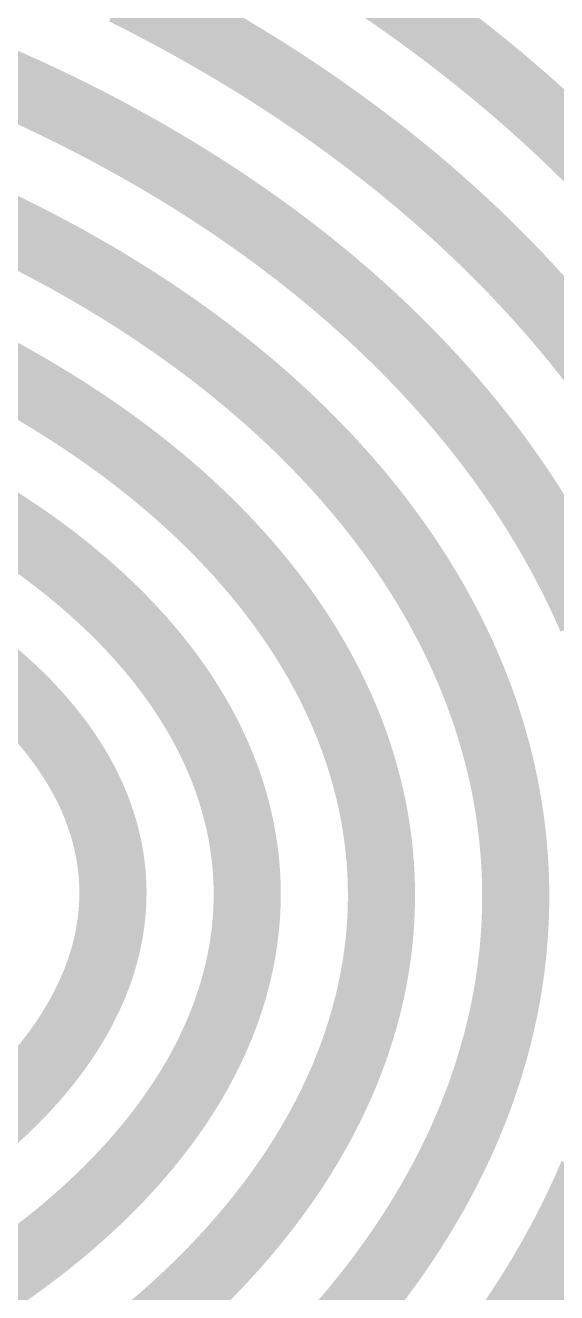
# Model space of a CAD drawing. Header units: metres. Extents: x -4.33 to 4.48, y -3.25 to 3.4.
# Drawn here: x 1.805 to 2.992, y -0.917 to 1.913 of the extents above; entities that cross this region are included whole.
import ezdxf

# ---------------------------------------------------------------- set-up
doc = ezdxf.new("R2010")
doc.units = ezdxf.units.M
doc.layers.add('FRONT', color=7, linetype='Continuous')

msp = doc.modelspace()

# ---------------------------------------------------------------- linework, layer by layer
at = {"layer": 'FRONT', "const_width": 0.15}
for points in [[(2.6056, 1.9917), (2.6228, 1.9799), (2.6399, 1.9679), (2.6569, 1.9559), (2.6738, 1.9439), (2.6906, 1.9317), (2.7073, 1.9194), (2.7239, 1.9071), (2.7404, 1.8947), (2.7567, 1.8822), (2.773, 1.8697), (2.7892, 1.8571), (2.8052, 1.8444), (2.8212, 1.8316), (2.837, 1.8187), (2.8528, 1.8058), (2.8684, 1.7928), (2.8839, 1.7797), (2.8993, 1.7665), (2.9146, 1.7533), (2.9298, 1.74), (2.9448, 1.7266), (2.9598, 1.7132), (2.9746, 1.6997), (2.9893, 1.6861), (3.0039, 1.6725), (3.0184, 1.6587), (3.0328, 1.6449), (3.047, 1.6311), (3.0611, 1.6172), (3.0752, 1.6032)], [(2.0252, 1.9889), (2.0429, 1.9801), (2.0606, 1.9712), (2.0782, 1.9622), (2.0956, 1.9531), (2.1131, 1.9439), (2.1304, 1.9347), (2.1476, 1.9254), (2.1648, 1.916), (2.1819, 1.9065), (2.1989, 1.8969), (2.2158, 1.8873), (2.2326, 1.8776), (2.2494, 1.8678), (2.2661, 1.858), (2.2826, 1.848), (2.2991, 1.838), (2.3155, 1.8279), (2.3318, 1.8178), (2.3481, 1.8075), (2.3642, 1.7972), (2.3802, 1.7869), (2.3962, 1.7764), (2.412, 1.7659), (2.4278, 1.7553), (2.4435, 1.7446), (2.4591, 1.7339), (2.4745, 1.723), (2.4899, 1.7122), (2.5052, 1.7012), (2.5204, 1.6902), (2.5355, 1.6791), (2.5505, 1.6679), (2.5654, 1.6567), (2.5802, 1.6454), (2.5949, 1.634), (2.6096, 1.6226), (2.6241, 1.6111), (2.6385, 1.5995), (2.6528, 1.5879), (2.667, 1.5762), (2.6811, 1.5644), (2.6951, 1.5526), (2.709, 1.5407), (2.7227, 1.5287), (2.7364, 1.5167), (2.75, 1.5046), (2.7635, 1.4925), (2.7768, 1.4803), (2.7901, 1.468), (2.8032, 1.4557), (2.8163, 1.4433), (2.8292, 1.4308), (2.842, 1.4183), (2.8547, 1.4057), (2.8673, 1.3931), (2.8798, 1.3804), (2.8922, 1.3677), (2.9045, 1.3549), (2.9166, 1.342), (2.9287, 1.3291), (2.9406, 1.3161), (2.9524, 1.3031), (2.9641, 1.29), (2.9757, 1.2769), (2.9871, 1.2637), (2.9985, 1.2505), (3.0097, 1.2372), (3.0208, 1.2238), (3.0318, 1.2104), (3.0427, 1.197), (3.0535, 1.1835), (3.0641, 1.1699), (3.0746, 1.1563)], [(1.7156, 1.8058), (1.7323, 1.7987), (1.749, 1.7915), (1.7656, 1.7842), (1.7822, 1.7768), (1.7987, 1.7694), (1.8151, 1.7619), (1.8314, 1.7543), (1.8477, 1.7466), (1.8639, 1.7389), (1.8801, 1.7311), (1.8961, 1.7232), (1.9121, 1.7153), (1.9281, 1.7073), (1.9439, 1.6992), (1.9597, 1.6911), (1.9754, 1.6829), (1.991, 1.6746), (2.0066, 1.6662), (2.022, 1.6578), (2.0374, 1.6493), (2.0528, 1.6408), (2.068, 1.6322), (2.0832, 1.6235), (2.0983, 1.6147), (2.1133, 1.6059), (2.1282, 1.597), (2.143, 1.5881), (2.1578, 1.579), (2.1725, 1.57), (2.1871, 1.5608), (2.2016, 1.5516), (2.216, 1.5423), (2.2303, 1.533), (2.2446, 1.5236), (2.2588, 1.5141), (2.2728, 1.5046), (2.2868, 1.495), (2.3008, 1.4854), (2.3146, 1.4756), (2.3283, 1.4659), (2.3419, 1.456), (2.3555, 1.4461), (2.369, 1.4362), (2.3823, 1.4262), (2.3956, 1.4161), (2.4088, 1.406), (2.4219, 1.3958), (2.4349, 1.3855), (2.4478, 1.3752), (2.4606, 1.3649), (2.4733, 1.3544), (2.486, 1.344), (2.4985, 1.3334), (2.5109, 1.3228), (2.5233, 1.3122), (2.5355, 1.3015), (2.5476, 1.2907), (2.5597, 1.2799), (2.5716, 1.2691), (2.5835, 1.2582), (2.5952, 1.2472), (2.6068, 1.2362), (2.6184, 1.2251), (2.6298, 1.214), (2.6412, 1.2028), (2.6524, 1.1916), (2.6635, 1.1803), (2.6746, 1.169), (2.6855, 1.1576), (2.6963, 1.1462), (2.707, 1.1347), (2.7177, 1.1232), (2.7282, 1.1116), (2.7386, 1.1), (2.7489, 1.0884), (2.7591, 1.0767), (2.7691, 1.0649), (2.7791, 1.0531), (2.789, 1.0413), (2.7987, 1.0294), (2.8084, 1.0175), (2.8179, 1.0055), (2.8274, 0.9935), (2.8367, 0.9814), (2.8459, 0.9693), (2.855, 0.9572), (2.864, 0.945), (2.8729, 0.9328), (2.8816, 0.9205), (2.8903, 0.9082), (2.8988, 0.8958), (2.9073, 0.8835), (2.9156, 0.871), (2.9238, 0.8586), (2.9319, 0.8461), (2.9398, 0.8336), (2.9477, 0.821), (2.9554, 0.8084), (2.9631, 0.7957), (2.9706, 0.7831), (2.978, 0.7703), (2.9853, 0.7576), (2.9924, 0.7448), (2.9995, 0.732), (3.0064, 0.7192), (3.0132, 0.7063), (3.0199, 0.6934), (3.0265, 0.6805), (3.0329, 0.6675), (3.0393, 0.6545), (3.0455, 0.6415), (3.0516, 0.6284), (3.0576, 0.6153), (3.0635, 0.6022), (3.0692, 0.5891)], [(1.7289, 1.4773), (1.7434, 1.4705), (1.7577, 1.4636), (1.772, 1.4566), (1.7863, 1.4496), (1.8004, 1.4425), (1.8145, 1.4353), (1.8286, 1.4281), (1.8425, 1.4208), (1.8564, 1.4135), (1.8702, 1.4061), (1.884, 1.3987), (1.8977, 1.3912), (1.9113, 1.3836), (1.9248, 1.376), (1.9383, 1.3683), (1.9517, 1.3606), (1.965, 1.3528), (1.9782, 1.345), (1.9914, 1.3371), (2.0044, 1.3291), (2.0175, 1.3211), (2.0304, 1.313), (2.0432, 1.3049), (2.056, 1.2968), (2.0687, 1.2885), (2.0813, 1.2803), (2.0939, 1.2719), (2.1063, 1.2635), (2.1187, 1.2551), (2.131, 1.2466), (2.1432, 1.2381), (2.1554, 1.2295), (2.1674, 1.2208), (2.1794, 1.2121), (2.1913, 1.2034), (2.2031, 1.1946), (2.2148, 1.1857), (2.2264, 1.1768), (2.238, 1.1679), (2.2494, 1.1589), (2.2608, 1.1499), (2.2721, 1.1408), (2.2833, 1.1316), (2.2944, 1.1224), (2.3054, 1.1132), (2.3163, 1.1039), (2.3272, 1.0946), (2.3379, 1.0852), (2.3486, 1.0758), (2.3592, 1.0663), (2.3697, 1.0568), (2.38, 1.0472), (2.3903, 1.0376), (2.4006, 1.028), (2.4107, 1.0183), (2.4207, 1.0086), (2.4306, 0.9988), (2.4405, 0.989), (2.4502, 0.9791), (2.4598, 0.9692), (2.4694, 0.9593), (2.4788, 0.9493), (2.4882, 0.9393), (2.4975, 0.9292), (2.5066, 0.9191), (2.5157, 0.9089), (2.5247, 0.8988), (2.5335, 0.8885), (2.5423, 0.8783), (2.551, 0.868), (2.5596, 0.8576), (2.568, 0.8473), (2.5764, 0.8368), (2.5847, 0.8264), (2.5929, 0.8159), (2.6009, 0.8054), (2.6089, 0.7948), (2.6168, 0.7842), (2.6246, 0.7736), (2.6322, 0.763), (2.6398, 0.7523), (2.6473, 0.7415), (2.6546, 0.7308), (2.6619, 0.72), (2.669, 0.7092), (2.6761, 0.6983), (2.683, 0.6874), (2.6899, 0.6765), (2.6966, 0.6656), (2.7032, 0.6546), (2.7098, 0.6436), (2.7162, 0.6326), (2.7225, 0.6215), (2.7287, 0.6104), (2.7348, 0.5993), (2.7408, 0.5881), (2.7467, 0.577), (2.7525, 0.5658), (2.7582, 0.5545), (2.7637, 0.5433), (2.7692, 0.532), (2.7745, 0.5207), (2.7798, 0.5094), (2.7849, 0.498), (2.7899, 0.4867), (2.7948, 0.4753), (2.7996, 0.4639), (2.8043, 0.4524), (2.8089, 0.441), (2.8134, 0.4295), (2.8178, 0.418), (2.822, 0.4065), (2.8262, 0.3949), (2.8302, 0.3834), (2.8341, 0.3718), (2.8379, 0.3602), (2.8416, 0.3486), (2.8452, 0.3369), (2.8487, 0.3253), (2.852, 0.3136), (2.8553, 0.3019), (2.8584, 0.2902), (2.8615, 0.2785), (2.8644, 0.2668), (2.8672, 0.255), (2.8699, 0.2433), (2.8724, 0.2315), (2.8749, 0.2197), (2.8773, 0.2079), (2.8795, 0.1961), (2.8816, 0.1843), (2.8836, 0.1725), (2.8855, 0.1606), (2.8873, 0.1488), (2.889, 0.1369), (2.8905, 0.1251), (2.892, 0.1132), (2.8933, 0.1013), (2.8945, 0.0894), (2.8956, 0.0775), (2.8966, 0.0656), (2.8975, 0.0537), (2.8982, 0.0418), (2.8989, 0.0298), (2.8994, 0.0179), (2.8998, 0.006), (2.9001, -0.006), (2.9003, -0.0179), (2.9004, -0.0299), (2.9003, -0.0418), (2.9002, -0.0538), (2.8999, -0.0657), (2.8995, -0.0777), (2.899, -0.0896), (2.8984, -0.1016), (2.8977, -0.1135), (2.8968, -0.1255), (2.8959, -0.1374), (2.8948, -0.1494), (2.8936, -0.1613), (2.8923, -0.1733), (2.8909, -0.1852), (2.8894, -0.1972), (2.8877, -0.2091), (2.8859, -0.221), (2.8841, -0.2329), (2.8821, -0.2449), (2.88, -0.2568), (2.8777, -0.2687), (2.8754, -0.2806), (2.873, -0.2925), (2.8704, -0.3044), (2.8677, -0.3162), (2.8649, -0.3281), (2.862, -0.34), (2.859, -0.3518), (2.8559, -0.3637), (2.8526, -0.3755), (2.8493, -0.3873), (2.8458, -0.3991), (2.8422, -0.4109), (2.8385, -0.4227), (2.8347, -0.4345), (2.8308, -0.4462), (2.8268, -0.458), (2.8226, -0.4697), (2.8184, -0.4814), (2.814, -0.4931), (2.8095, -0.5048), (2.8049, -0.5164), (2.8002, -0.5281), (2.7954, -0.5397), (2.7904, -0.5513), (2.7854, -0.5629), (2.7802, -0.5745), (2.775, -0.5861), (2.7696, -0.5976), (2.7641, -0.6091), (2.7585, -0.6206), (2.7528, -0.6321), (2.747, -0.6435), (2.7411, -0.655), (2.735, -0.6664), (2.7289, -0.6778), (2.7226, -0.6891), (2.7163, -0.7005), (2.7098, -0.7118), (2.7032, -0.7231), (2.6965, -0.7343), (2.6897, -0.7456), (2.6828, -0.7568), (2.6758, -0.768), (2.6687, -0.7792), (2.6615, -0.7903), (2.6541, -0.8014), (2.6467, -0.8125), (2.6392, -0.8235), (2.6315, -0.8345), (2.6238, -0.8455), (2.6159, -0.8565), (2.6079, -0.8674), (2.5999, -0.8783), (2.5917, -0.8892), (2.5834, -0.9), (2.575, -0.9108), (2.5665, -0.9216), (2.5579, -0.9323), (2.5493, -0.9431), (2.5405, -0.9537), (2.5316, -0.9644), (2.5226, -0.975), (2.5135, -0.9855), (2.5043, -0.9961)], [(1.7217, 1.1547), (1.7338, 1.1483), (1.7458, 1.1419), (1.7577, 1.1354), (1.7696, 1.1289), (1.7814, 1.1223), (1.7932, 1.1156), (1.8048, 1.109), (1.8165, 1.1022), (1.828, 1.0955), (1.8395, 1.0887), (1.8509, 1.0818), (1.8622, 1.0749), (1.8734, 1.0679), (1.8846, 1.0609), (1.8957, 1.0539), (1.9068, 1.0468), (1.9177, 1.0397), (1.9286, 1.0325), (1.9395, 1.0253), (1.9502, 1.018), (1.9609, 1.0107), (1.9715, 1.0034), (1.982, 0.996), (1.9924, 0.9885), (2.0028, 0.9811), (2.0131, 0.9735), (2.0233, 0.966), (2.0335, 0.9584), (2.0435, 0.9507), (2.0535, 0.9431), (2.0634, 0.9353), (2.0732, 0.9276), (2.083, 0.9198), (2.0926, 0.9119), (2.1022, 0.9041), (2.1117, 0.8961), (2.1211, 0.8882), (2.1305, 0.8802), (2.1397, 0.8722), (2.1489, 0.8641), (2.158, 0.856), (2.167, 0.8478), (2.1759, 0.8397), (2.1848, 0.8314), (2.1935, 0.8232), (2.2022, 0.8149), (2.2108, 0.8066), (2.2193, 0.7982), (2.2277, 0.7898), (2.236, 0.7814), (2.2443, 0.7729), (2.2524, 0.7644), (2.2605, 0.7559), (2.2685, 0.7473), (2.2764, 0.7387), (2.2842, 0.7301), (2.2919, 0.7214), (2.2996, 0.7128), (2.3071, 0.704), (2.3145, 0.6953), (2.3219, 0.6865), (2.3292, 0.6777), (2.3364, 0.6688), (2.3435, 0.6599), (2.3505, 0.651), (2.3574, 0.6421), (2.3642, 0.6331), (2.3709, 0.6242), (2.3775, 0.6151), (2.3841, 0.6061), (2.3905, 0.597), (2.3969, 0.5879), (2.4031, 0.5788), (2.4093, 0.5696), (2.4154, 0.5604), (2.4214, 0.5512), (2.4272, 0.542), (2.433, 0.5327), (2.4387, 0.5235), (2.4443, 0.5141), (2.4498, 0.5048), (2.4553, 0.4955), (2.4606, 0.4861), (2.4658, 0.4767), (2.4709, 0.4673), (2.4759, 0.4578), (2.4809, 0.4484), (2.4857, 0.4389), (2.4904, 0.4294), (2.4951, 0.4198), (2.4996, 0.4103), (2.5041, 0.4007), (2.5084, 0.3911), (2.5126, 0.3815), (2.5168, 0.3719), (2.5208, 0.3622), (2.5248, 0.3526), (2.5287, 0.3429), (2.5324, 0.3332), (2.5361, 0.3235), (2.5396, 0.3138), (2.5431, 0.304), (2.5464, 0.2942), (2.5497, 0.2845), (2.5528, 0.2747), (2.5559, 0.2649), (2.5588, 0.255), (2.5617, 0.2452), (2.5645, 0.2354), (2.5671, 0.2255), (2.5697, 0.2156), (2.5721, 0.2057), (2.5745, 0.1958), (2.5767, 0.1859), (2.5789, 0.176), (2.5809, 0.1661), (2.5829, 0.1561), (2.5847, 0.1462), (2.5864, 0.1362), (2.5881, 0.1263), (2.5896, 0.1163), (2.5911, 0.1063), (2.5924, 0.0963), (2.5936, 0.0863), (2.5948, 0.0763), (2.5958, 0.0663), (2.5967, 0.0562), (2.5975, 0.0462), (2.5983, 0.0362), (2.5989, 0.0261), (2.5994, 0.0161), (2.5998, 0.006), (2.6001, -0.004), (2.6003, -0.0141), (2.6004, -0.0241), (2.6004, -0.0342), (2.6003, -0.0443), (2.6001, -0.0543), (2.5998, -0.0644), (2.5994, -0.0745), (2.5989, -0.0845), (2.5983, -0.0946), (2.5976, -0.1047), (2.5967, -0.1148), (2.5958, -0.1248), (2.5948, -0.1349), (2.5937, -0.145), (2.5924, -0.155), (2.5911, -0.1651), (2.5897, -0.1752), (2.5881, -0.1852), (2.5865, -0.1953), (2.5847, -0.2053), (2.5829, -0.2154), (2.5809, -0.2254), (2.5789, -0.2354), (2.5767, -0.2455), (2.5745, -0.2555), (2.5721, -0.2655), (2.5697, -0.2755), (2.5671, -0.2855), (2.5644, -0.2955), (2.5617, -0.3055), (2.5588, -0.3155), (2.5558, -0.3255), (2.5527, -0.3354), (2.5496, -0.3454), (2.5463, -0.3553), (2.5429, -0.3653), (2.5394, -0.3752), (2.5359, -0.3851), (2.5322, -0.395), (2.5284, -0.4049), (2.5245, -0.4148), (2.5205, -0.4246), (2.5165, -0.4345), (2.5123, -0.4443), (2.508, -0.4541), (2.5036, -0.4639), (2.4991, -0.4737), (2.4945, -0.4835), (2.4898, -0.4933), (2.4851, -0.503), (2.4802, -0.5127), (2.4752, -0.5225), (2.4701, -0.5321), (2.4649, -0.5418), (2.4597, -0.5515), (2.4543, -0.5611), (2.4488, -0.5708), (2.4432, -0.5804), (2.4376, -0.5899), (2.4318, -0.5995), (2.4259, -0.6091), (2.42, -0.6186), (2.4139, -0.6281), (2.4078, -0.6376), (2.4015, -0.647), (2.3952, -0.6565), (2.3887, -0.6659), (2.3822, -0.6753), (2.3755, -0.6846), (2.3688, -0.694), (2.362, -0.7033), (2.3551, -0.7126), (2.348, -0.7219), (2.3409, -0.7311), (2.3337, -0.7404), (2.3264, -0.7496), (2.319, -0.7587), (2.3115, -0.7679), (2.304, -0.777), (2.2963, -0.7861), (2.2885, -0.7951), (2.2807, -0.8042), (2.2727, -0.8132), (2.2647, -0.8222), (2.2565, -0.8311), (2.2483, -0.84), (2.24, -0.8489), (2.2316, -0.8578), (2.2231, -0.8666), (2.2145, -0.8754), (2.2059, -0.8841), (2.1971, -0.8929), (2.1882, -0.9016), (2.1793, -0.9102), (2.1703, -0.9189), (2.1612, -0.9275), (2.152, -0.9361), (2.1427, -0.9446), (2.1333, -0.9531), (2.1238, -0.9616), (2.1143, -0.97), (2.1046, -0.9784), (2.0949, -0.9867), (2.0851, -0.9951)], [(1.7213, 0.8236), (1.7307, 0.8177), (1.7401, 0.8118), (1.7494, 0.8059), (1.7587, 0.7999), (1.7679, 0.7939), (1.777, 0.7879), (1.7861, 0.7818), (1.7951, 0.7757), (1.804, 0.7696), (1.8128, 0.7634), (1.8216, 0.7572), (1.8303, 0.7509), (1.839, 0.7447), (1.8475, 0.7384), (1.856, 0.732), (1.8645, 0.7257), (1.8728, 0.7193), (1.8811, 0.7128), (1.8893, 0.7064), (1.8975, 0.6999), (1.9055, 0.6933), (1.9135, 0.6868), (1.9215, 0.6802), (1.9293, 0.6736), (1.9371, 0.6669), (1.9448, 0.6602), (1.9524, 0.6535), (1.96, 0.6468), (1.9674, 0.64), (1.9748, 0.6333), (1.9821, 0.6264), (1.9894, 0.6196), (1.9966, 0.6127), (2.0037, 0.6058), (2.0107, 0.5989), (2.0176, 0.5919), (2.0245, 0.5849), (2.0312, 0.5779), (2.0379, 0.5709), (2.0446, 0.5638), (2.0511, 0.5567), (2.0576, 0.5496), (2.064, 0.5425), (2.0703, 0.5353), (2.0765, 0.5281), (2.0826, 0.5209), (2.0887, 0.5137), (2.0947, 0.5064), (2.1006, 0.4991), (2.1064, 0.4918), (2.1121, 0.4845), (2.1178, 0.4771), (2.1234, 0.4698), (2.1289, 0.4624), (2.1343, 0.4549), (2.1396, 0.4475), (2.1449, 0.44), (2.15, 0.4326), (2.1551, 0.4251), (2.1601, 0.4175), (2.165, 0.41), (2.1698, 0.4024), (2.1746, 0.3948), (2.1792, 0.3872), (2.1838, 0.3796), (2.1883, 0.372), (2.1927, 0.3643), (2.197, 0.3567), (2.2012, 0.349), (2.2053, 0.3412), (2.2094, 0.3335), (2.2134, 0.3258), (2.2173, 0.318), (2.2211, 0.3102), (2.2248, 0.3024), (2.2284, 0.2946), (2.2319, 0.2868), (2.2354, 0.279), (2.2387, 0.2711), (2.242, 0.2632), (2.2452, 0.2554), (2.2483, 0.2475), (2.2513, 0.2396), (2.2542, 0.2316), (2.2571, 0.2237), (2.2598, 0.2158), (2.2625, 0.2078), (2.265, 0.1998), (2.2675, 0.1918), (2.2699, 0.1838), (2.2722, 0.1758), (2.2744, 0.1678), (2.2765, 0.1598), (2.2786, 0.1518), (2.2805, 0.1437), (2.2824, 0.1356), (2.2841, 0.1276), (2.2858, 0.1195), (2.2874, 0.1114), (2.2889, 0.1033), (2.2903, 0.0952), (2.2916, 0.0871), (2.2928, 0.079), (2.294, 0.0709), (2.295, 0.0628), (2.296, 0.0546), (2.2968, 0.0465), (2.2976, 0.0383), (2.2983, 0.0302), (2.2989, 0.022), (2.2994, 0.0139), (2.2998, 0.0057), (2.3001, -0.0025), (2.3003, -0.0106), (2.3004, -0.0188), (2.3005, -0.027), (2.3004, -0.0352), (2.3003, -0.0433), (2.3001, -0.0515), (2.2998, -0.0597), (2.2994, -0.0679), (2.2989, -0.0761), (2.2983, -0.0843), (2.2976, -0.0925), (2.2968, -0.1007), (2.2959, -0.1089), (2.295, -0.117), (2.2939, -0.1252), (2.2928, -0.1334), (2.2916, -0.1416), (2.2903, -0.1498), (2.2889, -0.158), (2.2874, -0.1662), (2.2858, -0.1743), (2.2841, -0.1825), (2.2823, -0.1907), (2.2804, -0.1988), (2.2785, -0.207), (2.2764, -0.2152), (2.2743, -0.2233), (2.2721, -0.2315), (2.2698, -0.2396), (2.2674, -0.2477), (2.2649, -0.2559), (2.2623, -0.264), (2.2596, -0.2721), (2.2568, -0.2802), (2.254, -0.2883), (2.251, -0.2964), (2.248, -0.3045), (2.2449, -0.3126), (2.2417, -0.3207), (2.2384, -0.3287), (2.235, -0.3368), (2.2315, -0.3448), (2.2279, -0.3529), (2.2242, -0.3609), (2.2205, -0.3689), (2.2166, -0.3769), (2.2127, -0.3849), (2.2087, -0.3929), (2.2046, -0.4008), (2.2004, -0.4088), (2.1961, -0.4167), (2.1918, -0.4247), (2.1873, -0.4326), (2.1828, -0.4405), (2.1781, -0.4484), (2.1734, -0.4562), (2.1686, -0.4641), (2.1637, -0.4719), (2.1587, -0.4798), (2.1537, -0.4876), (2.1485, -0.4954), (2.1433, -0.5032), (2.1379, -0.5109), (2.1325, -0.5187), (2.127, -0.5264), (2.1215, -0.5341), (2.1158, -0.5418), (2.11, -0.5495), (2.1042, -0.5572), (2.0983, -0.5648), (2.0923, -0.5724), (2.0862, -0.58), (2.08, -0.5876), (2.0737, -0.5952), (2.0674, -0.6027), (2.061, -0.6102), (2.0545, -0.6177), (2.0479, -0.6252), (2.0412, -0.6327), (2.0344, -0.6401), (2.0276, -0.6475), (2.0207, -0.6549), (2.0137, -0.6623), (2.0066, -0.6697), (1.9994, -0.677), (1.9922, -0.6843), (1.9849, -0.6916), (1.9775, -0.6988), (1.97, -0.7061), (1.9624, -0.7133), (1.9548, -0.7204), (1.947, -0.7276), (1.9392, -0.7347), (1.9313, -0.7418), (1.9234, -0.7489), (1.9153, -0.756), (1.9072, -0.763), (1.899, -0.77), (1.8908, -0.777), (1.8824, -0.7839), (1.874, -0.7908), (1.8655, -0.7977), (1.8569, -0.8046), (1.8483, -0.8114), (1.8395, -0.8182), (1.8307, -0.825), (1.8218, -0.8317), (1.8129, -0.8384), (1.8039, -0.8451), (1.7948, -0.8518), (1.7856, -0.8584), (1.7764, -0.865), (1.767, -0.8715), (1.7576, -0.878), (1.7482, -0.8845), (1.7386, -0.891), (1.729, -0.8974)], [(1.7265, 0.4744), (1.7328, 0.4692), (1.739, 0.4639), (1.7451, 0.4587), (1.7512, 0.4534), (1.7572, 0.4481), (1.7631, 0.4427), (1.769, 0.4374), (1.7748, 0.432), (1.7805, 0.4266), (1.7861, 0.4212), (1.7917, 0.4158), (1.7972, 0.4103), (1.8027, 0.4049), (1.8081, 0.3994), (1.8134, 0.3939), (1.8186, 0.3883), (1.8238, 0.3828), (1.8289, 0.3772), (1.8339, 0.3716), (1.8389, 0.366), (1.8438, 0.3604), (1.8486, 0.3548), (1.8533, 0.3491), (1.858, 0.3434), (1.8626, 0.3377), (1.8671, 0.332), (1.8716, 0.3263), (1.8759, 0.3206), (1.8803, 0.3148), (1.8845, 0.309), (1.8887, 0.3033), (1.8927, 0.2974), (1.8968, 0.2916), (1.9007, 0.2858), (1.9046, 0.2799), (1.9084, 0.2741), (1.9121, 0.2682), (1.9157, 0.2623), (1.9193, 0.2564), (1.9228, 0.2505), (1.9262, 0.2445), (1.9296, 0.2386), (1.9328, 0.2326), (1.936, 0.2267), (1.9391, 0.2207), (1.9422, 0.2147), (1.9451, 0.2087), (1.948, 0.2026), (1.9509, 0.1966), (1.9536, 0.1906), (1.9563, 0.1845), (1.9588, 0.1784), (1.9613, 0.1724), (1.9638, 0.1663), (1.9661, 0.1602), (1.9684, 0.1541), (1.9706, 0.1479), (1.9727, 0.1418), (1.9748, 0.1357), (1.9768, 0.1295), (1.9786, 0.1234), (1.9805, 0.1172), (1.9822, 0.111), (1.9839, 0.1048), (1.9854, 0.0987), (1.9869, 0.0925), (1.9884, 0.0862), (1.9897, 0.08), (1.991, 0.0738), (1.9922, 0.0676), (1.9933, 0.0614), (1.9943, 0.0551), (1.9953, 0.0489), (1.9961, 0.0426), (1.9969, 0.0364), (1.9977, 0.0301), (1.9983, 0.0238), (1.9989, 0.0176), (1.9993, 0.0113), (1.9997, 0.005), (2.0001, -0.0013), (2.0003, -0.0075), (2.0005, -0.0138), (2.0006, -0.0201), (2.0006, -0.0264), (2.0005, -0.0327), (2.0003, -0.039), (2.0001, -0.0453), (1.9998, -0.0516), (1.9994, -0.0579), (1.9989, -0.0642), (1.9984, -0.0706), (1.9978, -0.0769), (1.9971, -0.0832), (1.9963, -0.0895), (1.9954, -0.0958), (1.9945, -0.1021), (1.9935, -0.1084), (1.9924, -0.1147), (1.9912, -0.1211), (1.9899, -0.1274), (1.9886, -0.1337), (1.9872, -0.14), (1.9857, -0.1463), (1.9841, -0.1526), (1.9824, -0.1589), (1.9807, -0.1652), (1.9789, -0.1715), (1.977, -0.1778), (1.975, -0.1841), (1.973, -0.1903), (1.9709, -0.1966), (1.9687, -0.2029), (1.9664, -0.2092), (1.964, -0.2154), (1.9616, -0.2217), (1.9591, -0.228), (1.9565, -0.2342), (1.9538, -0.2405), (1.951, -0.2467), (1.9482, -0.2529), (1.9453, -0.2592), (1.9423, -0.2654), (1.9392, -0.2716), (1.9361, -0.2778), (1.9329, -0.284), (1.9296, -0.2902), (1.9262, -0.2964), (1.9228, -0.3026), (1.9192, -0.3088), (1.9156, -0.3149), (1.912, -0.3211), (1.9082, -0.3272), (1.9044, -0.3333), (1.9004, -0.3395), (1.8965, -0.3456), (1.8924, -0.3517), (1.8883, -0.3578), (1.884, -0.3639), (1.8798, -0.3699), (1.8754, -0.376), (1.8709, -0.382), (1.8664, -0.3881), (1.8618, -0.3941), (1.8572, -0.4001), (1.8524, -0.4061), (1.8476, -0.4121), (1.8427, -0.4181), (1.8377, -0.4241), (1.8327, -0.43), (1.8276, -0.4359), (1.8224, -0.4419), (1.8171, -0.4478), (1.8118, -0.4537), (1.8064, -0.4596), (1.8009, -0.4654), (1.7954, -0.4713), (1.7897, -0.4771), (1.784, -0.4829), (1.7783, -0.4887), (1.7724, -0.4945), (1.7665, -0.5003), (1.7605, -0.506), (1.7545, -0.5118), (1.7483, -0.5175), (1.7421, -0.5232), (1.7359, -0.5289), (1.7295, -0.5346)], [(3.0716, -0.6525), (3.0658, -0.6659), (3.06, -0.6792), (3.054, -0.6925), (3.0479, -0.7058), (3.0417, -0.7191), (3.0354, -0.7324), (3.0289, -0.7456), (3.0223, -0.7588), (3.0156, -0.772), (3.0088, -0.7851), (3.0019, -0.7983), (2.9948, -0.8113), (2.9877, -0.8244), (2.9804, -0.8375), (2.9729, -0.8505), (2.9654, -0.8634), (2.9578, -0.8764), (2.95, -0.8893), (2.9421, -0.9022), (2.9341, -0.915), (2.926, -0.9279), (2.9177, -0.9406), (2.9094, -0.9534), (2.9009, -0.9661), (2.8923, -0.9788), (2.8836, -0.9914), (2.8748, -1.0041)]]:
    msp.add_lwpolyline(points, dxfattribs=at)

doc.saveas('drawing.dxf')
